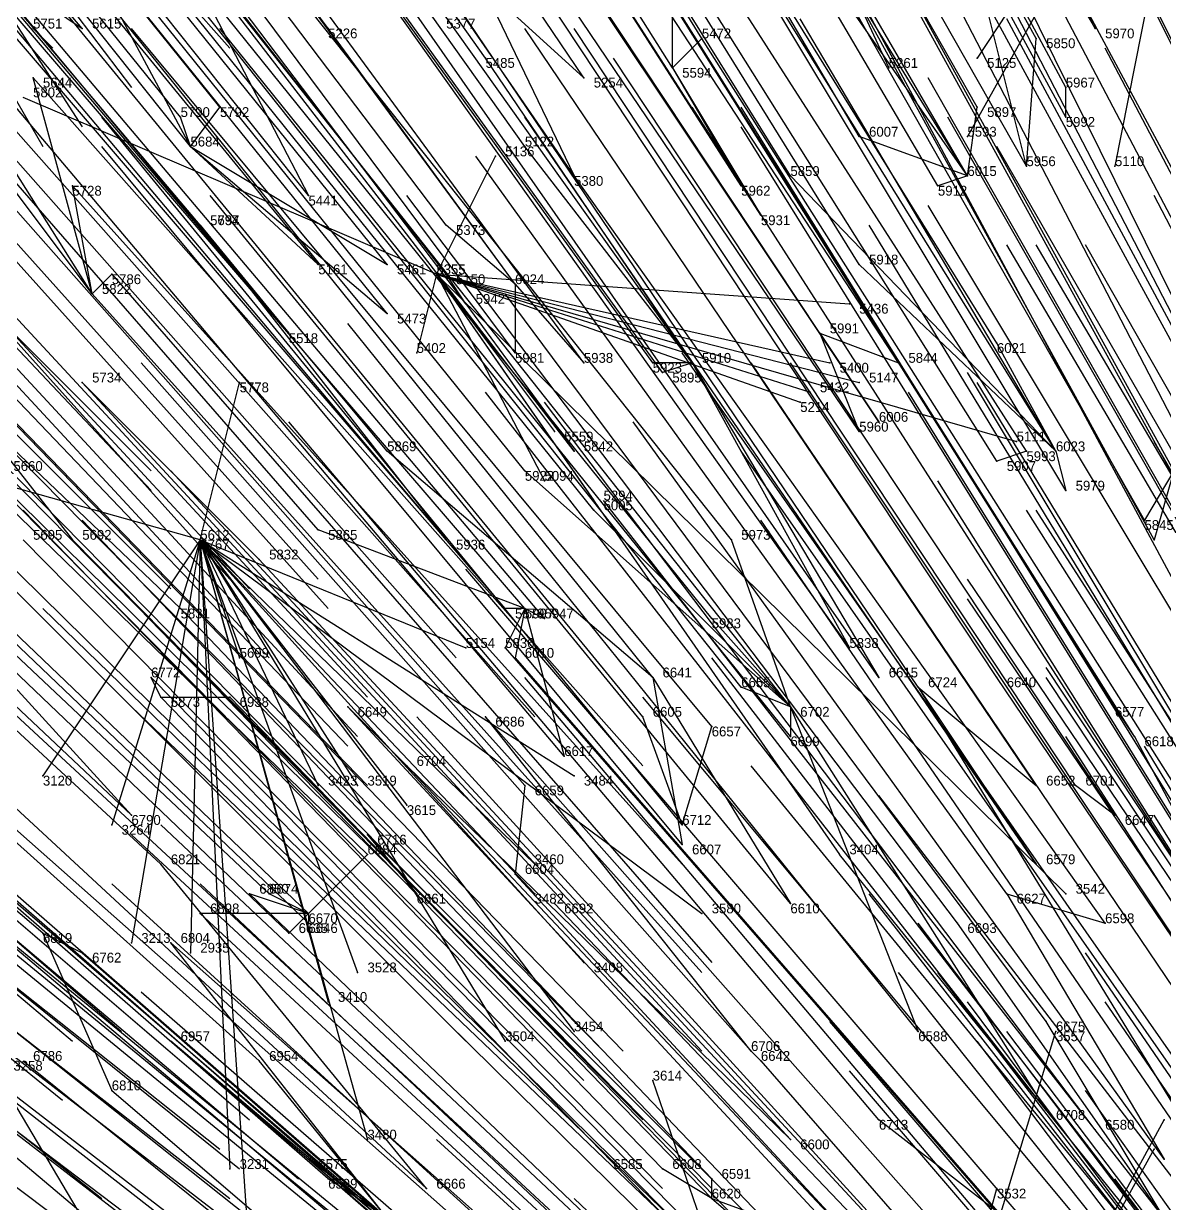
# Model space of a CAD drawing. Extents: x -0.5 to 0.59, y -0.5 to 0.59.
# Drawn here: x -0.271 to -0.155, y 0.2025 to 0.3225 of the extents above; entities that cross this region are included whole.
import ezdxf

# ---------------------------------------------------------------- set-up
doc = ezdxf.new("R2010")
doc.units = 0
for name, color, linetype in [('Facilities', 3, 'CONTINUOUS'), ('Facilities_lines', 3, 'CONTINUOUS'), ('Normals', 1, 'CONTINUOUS'), ('Source_points', 5, 'CONTINUOUS'), ('Text', 3, 'CONTINUOUS')]:
    doc.layers.add(name, color=color, linetype=linetype)

msp = doc.modelspace()

# ---------------------------------------------------------------- linework, layer by layer
at = {"layer": 'Facilities', "color": 3}
for p in [(-0.27, 0.322, -1.25), (-0.205, 0.318, -0.945), (-0.165, 0.313, -0.884), (-0.254, 0.31, -1.003), (-0.169, 0.308, -0.88), (-0.175, 0.307, -0.885), (-0.253, 0.302, -0.985), (-0.229, 0.297, -1.25), (-0.221, 0.296, -0.925), (-0.264, 0.295, -0.99), (-0.226, 0.294, -0.927), (-0.19, 0.291, -0.869), (-0.203, 0.288, -0.881), (-0.169, 0.279, -0.815), (-0.166, 0.279, -0.813), (-0.253, 0.27, -1.25), (-0.247, 0.268, -0.912), (-0.22, 0.263, -0.858), (-0.207, 0.256, -0.823), (-0.18, 0.255, -0.781), (-0.257, 0.254, -0.902), (-0.193, 0.253, -0.794), (-0.158, 0.25, -0.738), (-0.232, 0.247, -0.847), (-0.22, 0.245, -0.823), (-0.16, 0.242, -0.724), (-0.236, 0.24, -0.84), (-0.204, 0.241, -0.791), (-0.171, 0.234, -0.724), (-0.217, 0.233, -0.796), (-0.242, 0.232, -0.838), (-0.269, 0.23, -0.885), (-0.197, 0.218, -0.736), (-0.211, 0.207, -0.739), (-0.23, 0.204, -0.769), (-0.201, 0.203, -0.715)]:
    msp.add_point(p, dxfattribs=at)
at = {"layer": 'Facilities_lines', "color": 3}
for p, q in [((-0.239, 0.357, -1.074), (-0.215, 0.307, -0.938)), ((-0.201, 0.357, -1.25), (-0.183, 0.318, -1.25)), ((-0.151, 0.354, -1.25), (-0.175, 0.311, -1.25)), ((-0.151, 0.354, -1.25), (-0.174, 0.319, -1.25)), ((-0.151, 0.354, -1.25), (-0.16, 0.308, -1.25)), ((-0.175, 0.307, -0.885), (-0.207, 0.353, -1.024)), ((-0.302, 0.347, -1.152), (-0.265, 0.322, -1.042)), ((-0.172, 0.339, -0.95), (-0.162, 0.322, -0.9)), ((-0.254, 0.31, -1.003), (-0.269, 0.338, -1.079)), ((-0.175, 0.307, -0.885), (-0.194, 0.338, -0.975)), ((-0.256, 0.332, -1.047), (-0.242, 0.305, -0.974)), ((-0.264, 0.295, -0.99), (-0.288, 0.327, -1.091)), ((-0.225, 0.327, -0.993), (-0.214, 0.317, -0.956)), ((-0.205, 0.318, -0.945), (-0.205, 0.326, -0.963)), ((-0.169, 0.308, -0.88), (-0.173, 0.324, -0.919)), ((-0.166, 0.279, -0.813), (-0.192, 0.323, -0.939)), ((-0.264, 0.295, -0.99), (-0.281, 0.322, -1.068)), ((-0.221, 0.296, -0.925), (-0.24, 0.322, -1.004)), ((-0.205, 0.318, -0.945), (-0.202, 0.321, -0.949)), ((-0.169, 0.308, -0.88), (-0.168, 0.321, -0.905)), ((-0.203, 0.288, -0.881), (-0.224, 0.319, -0.974)), ((-0.205, 0.318, -0.945), (-0.196, 0.303, -0.902)), ((-0.205, 0.318, -0.945), (-0.198, 0.306, -0.91)), ((-0.264, 0.295, -0.99), (-0.27, 0.317, -1.041)), ((-0.165, 0.313, -0.884), (-0.165, 0.316, -0.892)), ((-0.229, 0.297, -1.25), (-0.271, 0.315, -1.25)), ((-0.254, 0.31, -1.003), (-0.251, 0.314, -1.005)), ((-0.175, 0.307, -0.885), (-0.174, 0.314, -0.897)), ((-0.254, 0.31, -1.003), (-0.255, 0.313, -1.01)), ((-0.175, 0.307, -0.885), (-0.186, 0.311, -0.907)), ((-0.254, 0.31, -1.003), (-0.241, 0.298, -0.958)), ((-0.254, 0.31, -1.003), (-0.234, 0.293, -0.937)), ((-0.254, 0.31, -1.003), (-0.234, 0.298, -0.946)), ((-0.203, 0.288, -0.881), (-0.22, 0.31, -0.952)), ((-0.229, 0.297, -1.25), (-0.223, 0.309, -1.25)), ((-0.264, 0.295, -0.99), (-0.266, 0.306, -1.014)), ((-0.166, 0.279, -0.813), (-0.193, 0.307, -0.908)), ((-0.175, 0.307, -0.885), (-0.178, 0.306, -0.885)), ((-0.253, 0.302, -0.985), (-0.244, 0.291, -0.95)), ((-0.253, 0.302, -0.985), (-0.253, 0.302, -0.985)), ((-0.253, 0.302, -0.985), (-0.228, 0.27, -0.882)), ((-0.221, 0.296, -0.925), (-0.228, 0.302, -0.945)), ((-0.166, 0.279, -0.813), (-0.186, 0.298, -0.879)), ((-0.264, 0.295, -0.99), (-0.262, 0.297, -0.991)), ((-0.229, 0.297, -1.25), (-0.231, 0.289, -1.25)), ((-0.229, 0.297, -1.25), (-0.188, 0.238, -1.25)), ((-0.229, 0.297, -1.25), (-0.165, 0.234, -1.25)), ((-0.229, 0.297, -1.25), (-0.218, 0.276, -1.25)), ((-0.229, 0.297, -1.25), (-0.17, 0.28, -1.25)), ((-0.229, 0.297, -1.25), (-0.186, 0.286, -1.25)), ((-0.229, 0.297, -1.25), (-0.192, 0.284, -1.25)), ((-0.229, 0.297, -1.25), (-0.213, 0.274, -1.25)), ((-0.229, 0.297, -1.25), (-0.189, 0.288, -1.25)), ((-0.229, 0.297, -1.25), (-0.191, 0.285, -1.25)), ((-0.229, 0.297, -1.25), (-0.187, 0.294, -1.25)), ((-0.229, 0.297, -1.25), (-0.217, 0.281, -1.25)), ((-0.226, 0.294, -0.927), (-0.228, 0.297, -0.935)), ((-0.221, 0.296, -0.925), (-0.214, 0.288, -0.898)), ((-0.221, 0.296, -0.925), (-0.221, 0.289, -0.91)), ((-0.226, 0.294, -0.927), (-0.215, 0.279, -0.881)), ((-0.19, 0.291, -0.869), (-0.182, 0.288, -0.853)), ((-0.19, 0.291, -0.869), (-0.186, 0.281, -0.843)), ((-0.19, 0.291, -0.869), (-0.184, 0.282, -0.843)), ((-0.166, 0.279, -0.813), (-0.172, 0.29, -0.842)), ((-0.203, 0.288, -0.881), (-0.207, 0.288, -0.887)), ((-0.203, 0.288, -0.881), (-0.206, 0.287, -0.882)), ((-0.203, 0.288, -0.881), (-0.187, 0.259, -0.8)), ((-0.203, 0.288, -0.881), (-0.184, 0.256, -0.788)), ((-0.247, 0.268, -0.912), (-0.265, 0.286, -0.975)), ((-0.253, 0.27, -1.25), (-0.249, 0.286, -1.25)), ((-0.277, 0.284, -0.992), (-0.266, 0.27, -0.947)), ((-0.277, 0.284, -0.992), (-0.255, 0.263, -0.916)), ((-0.207, 0.256, -0.823), (-0.234, 0.279, -0.912)), ((-0.169, 0.279, -0.815), (-0.172, 0.278, -0.816)), ((-0.166, 0.279, -0.813), (-0.165, 0.275, -0.802)), ((-0.253, 0.27, -1.25), (-0.278, 0.277, -1.25)), ((-0.193, 0.253, -0.794), (-0.22, 0.277, -0.884)), ((-0.154, 0.277, -0.793), (-0.157, 0.272, -0.784)), ((-0.154, 0.277, -0.793), (-0.156, 0.27, -0.78)), ((-0.193, 0.253, -0.794), (-0.213, 0.273, -0.866)), ((-0.253, 0.27, -1.25), (-0.269, 0.246, -1.25)), ((-0.253, 0.27, -1.25), (-0.262, 0.241, -1.25)), ((-0.253, 0.27, -1.25), (-0.26, 0.229, -1.25)), ((-0.253, 0.27, -1.25), (-0.254, 0.228, -1.25)), ((-0.253, 0.27, -1.25), (-0.215, 0.22, -1.25)), ((-0.253, 0.27, -1.25), (-0.222, 0.219, -1.25)), ((-0.253, 0.27, -1.25), (-0.241, 0.245, -1.25)), ((-0.253, 0.27, -1.25), (-0.214, 0.227, -1.25)), ((-0.253, 0.27, -1.25), (-0.202, 0.232, -1.25)), ((-0.253, 0.27, -1.25), (-0.219, 0.237, -1.25)), ((-0.253, 0.27, -1.25), (-0.219, 0.234, -1.25)), ((-0.253, 0.27, -1.25), (-0.215, 0.246, -1.25)), ((-0.253, 0.27, -1.25), (-0.237, 0.245, -1.25)), ((-0.253, 0.27, -1.25), (-0.232, 0.243, -1.25)), ((-0.253, 0.27, -1.25), (-0.226, 0.259, -1.25)), ((-0.253, 0.27, -1.25), (-0.253, 0.27, -1.25)), ((-0.253, 0.27, -1.25), (-0.249, 0.258, -1.25)), ((-0.253, 0.27, -1.25), (-0.248, 0.197, -1.25)), ((-0.253, 0.27, -1.25), (-0.25, 0.206, -1.25)), ((-0.253, 0.27, -1.25), (-0.24, 0.223, -1.25)), ((-0.253, 0.27, -1.25), (-0.236, 0.209, -1.25)), ((-0.253, 0.27, -1.25), (-0.237, 0.226, -1.25)), ((-0.22, 0.263, -0.858), (-0.241, 0.271, -0.906)), ((-0.193, 0.253, -0.794), (-0.199, 0.27, -0.838)), ((-0.281, 0.265, -0.966), (-0.26, 0.242, -0.887)), ((-0.22, 0.263, -0.858), (-0.222, 0.259, -0.853)), ((-0.22, 0.263, -0.858), (-0.222, 0.263, -0.86)), ((-0.22, 0.263, -0.858), (-0.221, 0.258, -0.849)), ((-0.22, 0.263, -0.858), (-0.218, 0.262, -0.853)), ((-0.22, 0.263, -0.858), (-0.216, 0.248, -0.824)), ((-0.193, 0.253, -0.794), (-0.201, 0.262, -0.825)), ((-0.3, 0.26, -1.25), (-0.265, 0.201, -1.25)), ((-0.257, 0.254, -0.902), (-0.258, 0.256, -0.909)), ((-0.207, 0.256, -0.823), (-0.193, 0.233, -0.756)), ((-0.207, 0.256, -0.823), (-0.204, 0.239, -0.784)), ((-0.141, 0.21, -0.634), (-0.172, 0.256, -0.77)), ((-0.193, 0.253, -0.794), (-0.198, 0.255, -0.808)), ((-0.18, 0.255, -0.781), (-0.168, 0.245, -0.743)), ((-0.18, 0.255, -0.781), (-0.168, 0.237, -0.726)), ((-0.18, 0.255, -0.781), (-0.144, 0.196, -0.608)), ((-0.257, 0.254, -0.902), (-0.25, 0.254, -0.89)), ((-0.232, 0.247, -0.847), (-0.238, 0.253, -0.868)), ((-0.197, 0.218, -0.736), (-0.224, 0.252, -0.842)), ((-0.204, 0.241, -0.791), (-0.208, 0.252, -0.817)), ((-0.193, 0.253, -0.794), (-0.18, 0.22, -0.711)), ((-0.193, 0.253, -0.794), (-0.193, 0.25, -0.79)), ((-0.193, 0.253, -0.794), (-0.167, 0.212, -0.674)), ((-0.158, 0.25, -0.738), (-0.16, 0.253, -0.748)), ((-0.204, 0.241, -0.791), (-0.201, 0.251, -0.804)), ((-0.158, 0.25, -0.738), (-0.149, 0.233, -0.692)), ((-0.232, 0.247, -0.847), (-0.193, 0.209, -0.711)), ((-0.22, 0.245, -0.823), (-0.221, 0.236, -0.808)), ((-0.16, 0.242, -0.724), (-0.164, 0.245, -0.737)), ((-0.236, 0.24, -0.84), (-0.231, 0.234, -0.821)), ((-0.242, 0.232, -0.838), (-0.236, 0.238, -0.839)), ((-0.23, 0.204, -0.769), (-0.257, 0.237, -0.873)), ((-0.306, 0.236, -0.965), (-0.262, 0.199, -0.822)), ((-0.242, 0.232, -0.838), (-0.248, 0.234, -0.852)), ((-0.242, 0.232, -0.838), (-0.246, 0.234, -0.85)), ((-0.171, 0.234, -0.724), (-0.161, 0.231, -0.705)), ((-0.171, 0.234, -0.724), (-0.155, 0.207, -0.646)), ((-0.242, 0.232, -0.838), (-0.253, 0.232, -0.858)), ((-0.242, 0.232, -0.838), (-0.244, 0.23, -0.839)), ((-0.242, 0.232, -0.838), (-0.242, 0.231, -0.837)), ((-0.155, 0.201, -0.634), (-0.176, 0.231, -0.725)), ((-0.269, 0.23, -0.885), (-0.265, 0.228, -0.873)), ((-0.269, 0.23, -0.885), (-0.262, 0.214, -0.847)), ((-0.234, 0.201, -0.772), (-0.256, 0.229, -0.858)), ((-0.155, 0.201, -0.634), (-0.167, 0.221, -0.691)), ((-0.186, 0.154, -1.25), (-0.166, 0.22, -1.25)), ((-0.211, 0.181, -0.694), (-0.256, 0.219, -0.843)), ((-0.197, 0.218, -0.736), (-0.196, 0.217, -0.732)), ((-0.234, 0.201, -0.772), (-0.247, 0.217, -0.822)), ((-0.186, 0.154, -1.25), (-0.207, 0.215, -1.25)), ((-0.186, 0.154, -1.25), (-0.155, 0.211, -1.25)), ((-0.166, 0.197, -0.643), (-0.184, 0.211, -0.7)), ((-0.155, 0.201, -0.634), (-0.162, 0.21, -0.663)), ((-0.186, 0.154, -1.25), (-0.156, 0.208, -1.25)), ((-0.234, 0.201, -0.772), (-0.242, 0.207, -0.796)), ((-0.211, 0.207, -0.739), (-0.202, 0.198, -0.708)), ((-0.201, 0.203, -0.715), (-0.206, 0.206, -0.729)), ((-0.234, 0.201, -0.772), (-0.24, 0.205, -0.79)), ((-0.201, 0.203, -0.715), (-0.201, 0.205, -0.718)), ((-0.186, 0.154, -1.25), (-0.172, 0.204, -1.25)), ((-0.201, 0.203, -0.715), (-0.19, 0.199, -0.688)), ((-0.201, 0.203, -0.715), (-0.188, 0.192, -0.672))]:
    msp.add_line(p, q, dxfattribs=at)
at = {"layer": 'Normals', "color": 1}
for p, q in [((-0.162, 0.322, -0.9), (-0.204, 0.404, -0.862)), ((-0.168, 0.321, -0.905), (-0.213, 0.402, -0.868)), ((-0.202, 0.321, -0.949), (-0.251, 0.4, -0.911)), ((-0.165, 0.316, -0.892), (-0.209, 0.398, -0.854)), ((-0.24, 0.322, -1.004), (-0.295, 0.397, -0.967)), ((-0.205, 0.318, -0.945), (-0.254, 0.396, -0.908)), ((-0.224, 0.319, -0.974), (-0.278, 0.395, -0.938)), ((-0.174, 0.314, -0.897), (-0.22, 0.395, -0.86)), ((-0.214, 0.317, -0.956), (-0.266, 0.394, -0.919)), ((-0.165, 0.313, -0.884), (-0.209, 0.394, -0.847)), ((-0.265, 0.322, -1.042), (-0.325, 0.393, -1.006)), ((-0.186, 0.311, -0.907), (-0.233, 0.391, -0.87)), ((-0.169, 0.308, -0.88), (-0.215, 0.389, -0.842)), ((-0.175, 0.307, -0.885), (-0.222, 0.388, -0.848)), ((-0.255, 0.313, -1.01), (-0.314, 0.386, -0.974)), ((-0.251, 0.314, -1.005), (-0.309, 0.386, -0.968)), ((-0.22, 0.31, -0.952), (-0.274, 0.386, -0.915)), ((-0.193, 0.307, -0.908), (-0.242, 0.386, -0.871)), ((-0.178, 0.306, -0.885), (-0.225, 0.386, -0.847)), ((-0.215, 0.307, -0.938), (-0.268, 0.384, -0.9)), ((-0.198, 0.306, -0.91), (-0.248, 0.384, -0.874)), ((-0.254, 0.31, -1.003), (-0.312, 0.383, -0.966)), ((-0.196, 0.303, -0.902), (-0.246, 0.381, -0.865)), ((-0.242, 0.305, -0.974), (-0.3, 0.378, -0.937)), ((-0.186, 0.298, -0.879), (-0.235, 0.377, -0.841)), ((-0.228, 0.302, -0.945), (-0.284, 0.376, -0.908)), ((-0.14, 0.292, -0.809), (-0.181, 0.375, -0.772)), ((-0.253, 0.302, -0.985), (-0.313, 0.373, -0.948)), ((-0.253, 0.302, -0.985), (-0.313, 0.373, -0.948)), ((-0.221, 0.296, -0.925), (-0.276, 0.371, -0.888)), ((-0.241, 0.298, -0.958), (-0.3, 0.37, -0.921)), ((-0.234, 0.298, -0.946), (-0.292, 0.37, -0.909)), ((-0.228, 0.297, -0.935), (-0.285, 0.37, -0.898)), ((-0.172, 0.29, -0.842), (-0.221, 0.369, -0.805)), ((-0.226, 0.294, -0.927), (-0.282, 0.368, -0.89)), ((-0.19, 0.291, -0.869), (-0.241, 0.368, -0.832)), ((-0.182, 0.288, -0.853), (-0.233, 0.366, -0.815)), ((-0.234, 0.293, -0.937), (-0.292, 0.365, -0.9)), ((-0.203, 0.288, -0.881), (-0.257, 0.364, -0.845)), ((-0.221, 0.289, -0.91), (-0.276, 0.363, -0.872)), ((-0.214, 0.288, -0.898), (-0.269, 0.363, -0.861)), ((-0.207, 0.288, -0.887), (-0.261, 0.363, -0.85)), ((-0.244, 0.291, -0.95), (-0.304, 0.362, -0.912)), ((-0.206, 0.287, -0.882), (-0.26, 0.362, -0.846)), ((-0.184, 0.282, -0.843), (-0.236, 0.36, -0.805)), ((-0.154, 0.277, -0.793), (-0.199, 0.359, -0.757)), ((-0.186, 0.281, -0.843), (-0.238, 0.358, -0.806)), ((-0.166, 0.279, -0.813), (-0.215, 0.358, -0.775)), ((-0.169, 0.279, -0.815), (-0.219, 0.357, -0.777)), ((-0.172, 0.278, -0.816), (-0.221, 0.356, -0.779)), ((-0.28, 0.354, -1.25), (-0.25, 0.32, -1.161)), ((-0.165, 0.275, -0.802), (-0.213, 0.355, -0.766)), ((-0.215, 0.279, -0.881), (-0.272, 0.353, -0.844)), ((-0.157, 0.272, -0.784), (-0.203, 0.353, -0.747)), ((-0.156, 0.27, -0.78), (-0.201, 0.352, -0.743)), ((-0.234, 0.279, -0.912), (-0.294, 0.351, -0.875)), ((-0.285, 0.349, -1.25), (-0.26, 0.316, -1.159)), ((-0.22, 0.277, -0.884), (-0.278, 0.349, -0.846)), ((-0.327, 0.346, -1.19), (-0.258, 0.277, -1.213)), ((-0.29, 0.346, -1.25), (-0.269, 0.31, -1.159)), ((-0.287, 0.346, -1.25), (-0.265, 0.312, -1.159)), ((-0.213, 0.273, -0.866), (-0.271, 0.345, -0.829)), ((-0.138, 0.262, -0.74), (-0.179, 0.345, -0.703)), ((-0.323, 0.344, -1.179), (-0.258, 0.275, -1.213)), ((-0.152, 0.262, -0.757), (-0.196, 0.344, -0.72)), ((-0.199, 0.27, -0.838), (-0.257, 0.343, -0.801)), ((-0.241, 0.271, -0.906), (-0.302, 0.341, -0.869)), ((-0.228, 0.27, -0.882), (-0.287, 0.34, -0.845)), ((-0.139, 0.253, -0.722), (-0.182, 0.336, -0.686)), ((-0.312, 0.335, -1.145), (-0.25, 0.266, -1.182)), ((-0.303, 0.335, -1.13), (-0.241, 0.266, -1.167)), ((-0.187, 0.259, -0.8), (-0.241, 0.335, -0.763)), ((-0.133, 0.252, -0.712), (-0.176, 0.335, -0.676)), ((-0.22, 0.263, -0.858), (-0.281, 0.334, -0.821)), ((-0.201, 0.262, -0.825), (-0.259, 0.334, -0.788)), ((-0.311, 0.333, -1.139), (-0.248, 0.265, -1.176)), ((-0.222, 0.263, -0.86), (-0.282, 0.333, -0.822)), ((-0.218, 0.262, -0.853), (-0.278, 0.333, -0.816)), ((-0.172, 0.256, -0.77), (-0.223, 0.333, -0.733)), ((-0.302, 0.332, -1.123), (-0.24, 0.263, -1.16)), ((-0.184, 0.256, -0.788), (-0.237, 0.332, -0.751)), ((-0.18, 0.255, -0.781), (-0.232, 0.332, -0.743)), ((-0.133, 0.251, -0.709), (-0.177, 0.332, -0.672)), ((-0.322, 0.331, -1.155), (-0.256, 0.265, -1.192)), ((-0.16, 0.253, -0.748), (-0.209, 0.331, -0.71)), ((-0.139, 0.249, -0.714), (-0.184, 0.331, -0.677)), ((-0.118, 0.247, -0.684), (-0.159, 0.33, -0.647)), ((-0.207, 0.256, -0.823), (-0.265, 0.328, -0.786)), ((-0.198, 0.255, -0.808), (-0.256, 0.328, -0.77)), ((-0.158, 0.25, -0.738), (-0.207, 0.328, -0.7)), ((-0.288, 0.327, -1.091), (-0.227, 0.258, -1.128)), ((-0.124, 0.245, -0.687), (-0.167, 0.327, -0.65)), ((-0.309, 0.326, -1.123), (-0.246, 0.258, -1.161)), ((-0.12, 0.244, -0.681), (-0.164, 0.326, -0.644)), ((-0.208, 0.252, -0.817), (-0.267, 0.324, -0.779)), ((-0.193, 0.253, -0.794), (-0.25, 0.325, -0.756)), ((-0.127, 0.241, -0.681), (-0.171, 0.323, -0.645)), ((-0.299, 0.322, -1.098), (-0.236, 0.254, -1.135)), ((-0.281, 0.322, -1.068), (-0.219, 0.252, -1.105)), ((-0.27, 0.322, -1.25), (-0.268, 0.32, -1.15)), ((-0.201, 0.251, -0.804), (-0.26, 0.322, -0.765)), ((-0.193, 0.25, -0.79), (-0.251, 0.322, -0.752)), ((-0.168, 0.245, -0.743), (-0.22, 0.322, -0.705)), ((-0.164, 0.245, -0.737), (-0.215, 0.322, -0.7)), ((-0.152, 0.242, -0.716), (-0.202, 0.321, -0.678)), ((-0.118, 0.238, -0.663), (-0.161, 0.32, -0.626)), ((-0.3, 0.318, -1.093), (-0.237, 0.25, -1.131)), ((-0.216, 0.248, -0.824), (-0.276, 0.319, -0.786)), ((-0.16, 0.242, -0.724), (-0.211, 0.319, -0.686)), ((-0.183, 0.318, -1.25), (-0.183, 0.318, -1.15)), ((-0.174, 0.319, -1.25), (-0.174, 0.319, -1.15)), ((-0.27, 0.317, -1.041), (-0.208, 0.247, -1.077)), ((-0.133, 0.236, -0.677), (-0.179, 0.317, -0.64)), ((-0.302, 0.316, -1.094), (-0.238, 0.249, -1.131)), ((-0.22, 0.245, -0.823), (-0.281, 0.314, -0.785)), ((-0.153, 0.236, -0.703), (-0.203, 0.314, -0.666)), ((-0.149, 0.235, -0.697), (-0.198, 0.314, -0.659)), ((-0.204, 0.241, -0.791), (-0.263, 0.313, -0.753)), ((-0.168, 0.237, -0.726), (-0.22, 0.313, -0.688)), ((-0.149, 0.233, -0.692), (-0.198, 0.312, -0.655)), ((-0.131, 0.232, -0.666), (-0.177, 0.313, -0.629)), ((-0.3, 0.311, -1.082), (-0.236, 0.245, -1.12)), ((-0.175, 0.311, -1.25), (-0.175, 0.311, -1.15)), ((-0.204, 0.239, -0.784), (-0.263, 0.31, -0.747)), ((-0.126, 0.23, -0.655), (-0.172, 0.31, -0.618)), ((-0.171, 0.234, -0.724), (-0.225, 0.309, -0.686)), ((-0.223, 0.309, -1.25), (-0.223, 0.309, -1.15)), ((-0.16, 0.308, -1.25), (-0.16, 0.308, -1.15)), ((-0.26, 0.242, -0.887), (-0.328, 0.306, -0.851)), ((-0.266, 0.306, -1.014), (-0.204, 0.237, -1.051)), ((-0.161, 0.231, -0.705), (-0.215, 0.307, -0.666)), ((-0.193, 0.233, -0.756), (-0.252, 0.305, -0.719)), ((-0.176, 0.231, -0.725), (-0.232, 0.305, -0.688)), ((-0.113, 0.222, -0.623), (-0.156, 0.305, -0.586)), ((-0.131, 0.224, -0.649), (-0.179, 0.304, -0.611)), ((-0.236, 0.238, -0.839), (-0.303, 0.303, -0.801)), ((-0.137, 0.223, -0.654), (-0.185, 0.302, -0.617)), ((-0.257, 0.237, -0.873), (-0.325, 0.3, -0.837)), ((-0.124, 0.22, -0.631), (-0.171, 0.3, -0.593)), ((-0.121, 0.22, -0.628), (-0.168, 0.3, -0.59)), ((-0.117, 0.219, -0.62), (-0.163, 0.3, -0.583)), ((-0.231, 0.234, -0.821), (-0.297, 0.299, -0.783)), ((-0.246, 0.234, -0.85), (-0.314, 0.298, -0.813)), ((-0.293, 0.298, -1.046), (-0.228, 0.232, -1.084)), ((-0.262, 0.297, -0.991), (-0.201, 0.227, -1.028)), ((-0.229, 0.297, -1.25), (-0.229, 0.297, -1.15)), ((-0.242, 0.232, -0.838), (-0.309, 0.296, -0.8)), ((-0.244, 0.23, -0.839), (-0.311, 0.294, -0.801)), ((-0.242, 0.231, -0.837), (-0.309, 0.295, -0.799)), ((-0.264, 0.295, -0.99), (-0.202, 0.226, -1.027)), ((-0.167, 0.221, -0.691), (-0.222, 0.295, -0.653)), ((-0.187, 0.294, -1.25), (-0.187, 0.294, -1.15)), ((-0.18, 0.22, -0.711), (-0.238, 0.292, -0.673)), ((-0.269, 0.23, -0.885), (-0.34, 0.29, -0.848)), ((-0.197, 0.218, -0.736), (-0.259, 0.288, -0.699)), ((-0.231, 0.289, -1.25), (-0.231, 0.289, -1.15)), ((-0.151, 0.213, -0.652), (-0.204, 0.289, -0.615)), ((-0.145, 0.211, -0.64), (-0.197, 0.288, -0.603)), ((-0.141, 0.21, -0.634), (-0.193, 0.288, -0.597)), ((-0.189, 0.288, -1.25), (-0.189, 0.288, -1.15)), ((-0.127, 0.207, -0.608), (-0.175, 0.287, -0.57)), ((-0.265, 0.286, -0.975), (-0.202, 0.218, -1.012)), ((-0.249, 0.286, -1.25), (-0.249, 0.286, -1.15)), ((-0.186, 0.286, -1.25), (-0.186, 0.286, -1.15)), ((-0.126, 0.207, -0.606), (-0.174, 0.286, -0.569)), ((-0.292, 0.285, -1.019), (-0.226, 0.219, -1.056)), ((-0.167, 0.212, -0.674), (-0.224, 0.285, -0.637)), ((-0.191, 0.285, -1.25), (-0.191, 0.285, -1.15)), ((-0.132, 0.206, -0.612), (-0.181, 0.285, -0.575)), ((-0.277, 0.284, -0.992), (-0.212, 0.218, -1.029)), ((-0.274, 0.284, -0.987), (-0.21, 0.218, -1.025)), ((-0.162, 0.21, -0.663), (-0.218, 0.284, -0.627)), ((-0.192, 0.284, -1.25), (-0.192, 0.284, -1.15)), ((-0.184, 0.211, -0.7), (-0.244, 0.282, -0.663)), ((-0.155, 0.207, -0.646), (-0.209, 0.282, -0.609)), ((-0.332, 0.281, -1.087), (-0.261, 0.22, -1.123)), ((-0.279, 0.281, -0.991), (-0.214, 0.215, -1.028)), ((-0.217, 0.281, -1.25), (-0.217, 0.281, -1.15)), ((-0.17, 0.28, -1.25), (-0.17, 0.28, -1.15)), ((-0.11, 0.2, -0.569), (-0.156, 0.28, -0.532)), ((-0.337, 0.279, -1.093), (-0.266, 0.219, -1.13)), ((-0.247, 0.217, -0.822), (-0.316, 0.279, -0.785)), ((-0.145, 0.203, -0.624), (-0.198, 0.279, -0.586)), ((-0.273, 0.277, -0.972), (-0.208, 0.211, -1.01)), ((-0.193, 0.209, -0.711), (-0.256, 0.277, -0.674)), ((-0.218, 0.276, -1.25), (-0.218, 0.276, -1.15)), ((-0.129, 0.198, -0.59), (-0.178, 0.276, -0.552)), ((-0.213, 0.274, -1.25), (-0.213, 0.274, -1.15)), ((-0.155, 0.201, -0.634), (-0.212, 0.274, -0.597)), ((-0.206, 0.206, -0.729), (-0.271, 0.273, -0.693)), ((-0.119, 0.194, -0.57), (-0.169, 0.273, -0.533)), ((-0.118, 0.195, -0.569), (-0.168, 0.273, -0.532)), ((-0.211, 0.207, -0.739), (-0.277, 0.272, -0.702)), ((-0.201, 0.205, -0.718), (-0.265, 0.272, -0.681)), ((-0.144, 0.196, -0.608), (-0.196, 0.272, -0.57)), ((-0.339, 0.271, -1.086), (-0.267, 0.213, -1.123)), ((-0.318, 0.271, -1.045), (-0.248, 0.211, -1.083)), ((-0.271, 0.27, -0.956), (-0.206, 0.204, -0.994)), ((-0.266, 0.27, -0.947), (-0.201, 0.204, -0.985)), ((-0.201, 0.203, -0.715), (-0.266, 0.27, -0.678)), ((-0.253, 0.27, -1.25), (-0.253, 0.27, -1.15)), ((-0.253, 0.27, -1.25), (-0.253, 0.27, -1.15)), ((-0.247, 0.268, -0.912), (-0.184, 0.2, -0.949)), ((-0.23, 0.204, -0.769), (-0.298, 0.267, -0.732)), ((-0.166, 0.197, -0.643), (-0.226, 0.267, -0.606)), ((-0.324, 0.266, -1.047), (-0.251, 0.208, -1.084)), ((-0.24, 0.205, -0.79), (-0.31, 0.266, -0.752)), ((-0.123, 0.189, -0.564), (-0.175, 0.266, -0.527)), ((-0.321, 0.264, -1.039), (-0.249, 0.206, -1.076)), ((-0.314, 0.265, -1.026), (-0.243, 0.205, -1.064)), ((-0.123, 0.187, -0.56), (-0.175, 0.264, -0.523)), ((-0.202, 0.198, -0.708), (-0.269, 0.263, -0.671)), ((-0.255, 0.263, -0.916), (-0.191, 0.196, -0.953)), ((-0.234, 0.201, -0.772), (-0.304, 0.262, -0.735)), ((-0.226, 0.2, -0.754), (-0.296, 0.262, -0.718)), ((-0.335, 0.26, -1.061), (-0.263, 0.203, -1.099)), ((-0.323, 0.26, -1.037), (-0.25, 0.203, -1.074)), ((-0.311, 0.26, -1.014), (-0.239, 0.201, -1.051)), ((-0.249, 0.258, -1.25), (-0.249, 0.258, -1.15)), ((-0.226, 0.259, -1.25), (-0.226, 0.259, -1.15)), ((-0.222, 0.259, -0.853), (-0.161, 0.189, -0.89)), ((-0.221, 0.258, -0.849), (-0.16, 0.188, -0.886)), ((-0.144, 0.184, -0.584), (-0.201, 0.258, -0.548)), ((-0.209, 0.194, -0.712), (-0.277, 0.257, -0.675)), ((-0.116, 0.18, -0.535), (-0.167, 0.257, -0.497)), ((-0.258, 0.256, -0.909), (-0.193, 0.19, -0.946)), ((-0.16, 0.185, -0.611), (-0.22, 0.256, -0.574)), ((-0.116, 0.179, -0.533), (-0.167, 0.256, -0.495)), ((-0.302, 0.254, -0.986), (-0.231, 0.194, -1.024)), ((-0.257, 0.254, -0.902), (-0.192, 0.187, -0.939)), ((-0.25, 0.254, -0.89), (-0.185, 0.187, -0.926)), ((-0.148, 0.182, -0.588), (-0.208, 0.254, -0.551)), ((-0.322, 0.252, -1.022), (-0.249, 0.195, -1.06)), ((-0.193, 0.189, -0.675), (-0.26, 0.253, -0.637)), ((-0.238, 0.253, -0.868), (-0.175, 0.185, -0.905)), ((-0.169, 0.184, -0.624), (-0.231, 0.252, -0.586)), ((-0.224, 0.252, -0.842), (-0.162, 0.182, -0.878)), ((-0.3, 0.25, -0.976), (-0.228, 0.191, -1.013)), ((-0.115, 0.172, -0.518), (-0.165, 0.25, -0.48)), ((-0.109, 0.17, -0.505), (-0.157, 0.249, -0.467)), ((-0.269, 0.246, -1.25), (-0.269, 0.246, -1.15)), ((-0.232, 0.247, -0.847), (-0.168, 0.179, -0.884)), ((-0.215, 0.246, -1.25), (-0.215, 0.246, -1.15)), ((-0.138, 0.175, -0.557), (-0.197, 0.247, -0.521)), ((-0.241, 0.245, -1.25), (-0.241, 0.245, -1.15)), ((-0.237, 0.245, -1.25), (-0.237, 0.245, -1.15)), ((-0.214, 0.183, -0.704), (-0.284, 0.244, -0.667)), ((-0.128, 0.171, -0.533), (-0.184, 0.244, -0.496)), ((-0.232, 0.243, -1.25), (-0.232, 0.243, -1.15)), ((-0.288, 0.242, -0.941), (-0.216, 0.183, -0.978)), ((-0.108, 0.164, -0.49), (-0.156, 0.242, -0.452)), ((-0.297, 0.24, -0.954), (-0.224, 0.182, -0.991)), ((-0.211, 0.181, -0.694), (-0.281, 0.241, -0.656)), ((-0.262, 0.241, -1.25), (-0.262, 0.241, -1.15)), ((-0.193, 0.178, -0.655), (-0.26, 0.24, -0.616)), ((-0.19, 0.178, -0.65), (-0.257, 0.241, -0.612)), ((-0.236, 0.24, -0.84), (-0.17, 0.174, -0.878)), ((-0.188, 0.238, -1.25), (-0.188, 0.238, -1.15)), ((-0.129, 0.165, -0.524), (-0.188, 0.238, -0.488)), ((-0.219, 0.237, -1.25), (-0.219, 0.237, -1.15)), ((-0.306, 0.236, -0.965), (-0.232, 0.179, -1.003)), ((-0.296, 0.236, -0.947), (-0.222, 0.179, -0.983)), ((-0.221, 0.236, -0.808), (-0.158, 0.168, -0.846)), ((-0.194, 0.173, -0.649), (-0.262, 0.235, -0.611)), ((-0.185, 0.171, -0.631), (-0.253, 0.235, -0.593)), ((-0.248, 0.234, -0.852), (-0.181, 0.17, -0.89)), ((-0.219, 0.234, -1.25), (-0.219, 0.234, -1.15)), ((-0.128, 0.161, -0.514), (-0.185, 0.234, -0.478)), ((-0.165, 0.234, -1.25), (-0.165, 0.234, -1.15)), ((-0.217, 0.233, -0.796), (-0.153, 0.166, -0.834)), ((-0.309, 0.232, -0.965), (-0.234, 0.176, -1.002)), ((-0.253, 0.232, -0.858), (-0.185, 0.169, -0.895)), ((-0.202, 0.232, -1.25), (-0.202, 0.232, -1.15)), ((-0.124, 0.157, -0.5), (-0.18, 0.231, -0.463)), ((-0.265, 0.228, -0.873), (-0.194, 0.166, -0.909)), ((-0.26, 0.229, -1.25), (-0.26, 0.229, -1.15)), ((-0.256, 0.229, -0.858), (-0.186, 0.167, -0.895)), ((-0.254, 0.228, -1.25), (-0.254, 0.228, -1.15)), ((-0.111, 0.152, -0.471), (-0.163, 0.228, -0.433)), ((-0.214, 0.227, -1.25), (-0.214, 0.227, -1.15)), ((-0.293, 0.226, -0.926), (-0.219, 0.17, -0.963)), ((-0.237, 0.226, -1.25), (-0.237, 0.226, -1.15)), ((-0.124, 0.153, -0.493), (-0.182, 0.226, -0.456)), ((-0.122, 0.153, -0.489), (-0.178, 0.226, -0.451)), ((-0.189, 0.163, -0.624), (-0.259, 0.224, -0.586)), ((-0.24, 0.223, -1.25), (-0.24, 0.223, -1.15)), ((-0.119, 0.148, -0.476), (-0.175, 0.223, -0.439)), ((-0.109, 0.147, -0.457), (-0.161, 0.223, -0.418)), ((-0.162, 0.156, -0.562), (-0.228, 0.221, -0.525)), ((-0.128, 0.15, -0.493), (-0.189, 0.221, -0.457)), ((-0.215, 0.22, -1.25), (-0.215, 0.22, -1.15)), ((-0.115, 0.146, -0.465), (-0.171, 0.22, -0.427)), ((-0.166, 0.22, -1.25), (-0.166, 0.22, -1.15)), ((-0.279, 0.219, -0.887), (-0.205, 0.162, -0.924)), ((-0.256, 0.219, -0.843), (-0.186, 0.159, -0.88)), ((-0.222, 0.219, -1.25), (-0.222, 0.219, -1.15)), ((-0.118, 0.145, -0.468), (-0.174, 0.219, -0.43)), ((-0.271, 0.217, -0.868), (-0.199, 0.159, -0.905)), ((-0.196, 0.217, -0.732), (-0.135, 0.147, -0.769)), ((-0.127, 0.146, -0.483), (-0.187, 0.216, -0.446)), ((-0.207, 0.215, -1.25), (-0.207, 0.215, -1.15)), ((-0.262, 0.214, -0.847), (-0.192, 0.154, -0.884)), ((-0.109, 0.138, -0.441), (-0.163, 0.214, -0.402)), ((-0.155, 0.211, -1.25), (-0.155, 0.211, -1.15)), ((-0.236, 0.209, -1.25), (-0.236, 0.209, -1.15)), ((-0.16, 0.146, -0.542), (-0.229, 0.209, -0.505)), ((-0.156, 0.208, -1.25), (-0.156, 0.208, -1.15)), ((-0.242, 0.207, -0.796), (-0.172, 0.146, -0.833)), ((-0.25, 0.206, -1.25), (-0.25, 0.206, -1.15)), ((-0.172, 0.204, -1.25), (-0.172, 0.204, -1.15)), ((-0.104, 0.131, -0.419), (-0.16, 0.205, -0.38)), ((-0.147, 0.139, -0.506), (-0.215, 0.203, -0.469))]:
    msp.add_line(p, q, dxfattribs=at)
at = {"layer": 'Source_points', "color": 5}
for p in [(-0.265, 0.322, -1.042), (-0.24, 0.322, -1.004), (-0.162, 0.322, -0.9), (-0.202, 0.321, -0.949), (-0.168, 0.321, -0.905), (-0.224, 0.319, -0.974), (-0.183, 0.318, -1.25), (-0.174, 0.319, -1.25), (-0.27, 0.317, -1.041), (-0.214, 0.317, -0.956), (-0.165, 0.316, -0.892), (-0.251, 0.314, -1.005), (-0.174, 0.314, -0.897), (-0.255, 0.313, -1.01), (-0.186, 0.311, -0.907), (-0.175, 0.311, -1.25), (-0.22, 0.31, -0.952), (-0.223, 0.309, -1.25), (-0.16, 0.308, -1.25), (-0.266, 0.306, -1.014), (-0.215, 0.307, -0.938), (-0.198, 0.306, -0.91), (-0.193, 0.307, -0.908), (-0.178, 0.306, -0.885), (-0.242, 0.305, -0.974), (-0.196, 0.303, -0.902), (-0.253, 0.302, -0.985), (-0.228, 0.302, -0.945), (-0.241, 0.298, -0.958), (-0.234, 0.298, -0.946), (-0.186, 0.298, -0.879), (-0.262, 0.297, -0.991), (-0.228, 0.297, -0.935), (-0.187, 0.294, -1.25), (-0.234, 0.293, -0.937), (-0.244, 0.291, -0.95), (-0.172, 0.29, -0.842), (-0.231, 0.289, -1.25), (-0.221, 0.289, -0.91), (-0.214, 0.288, -0.898), (-0.207, 0.288, -0.887), (-0.189, 0.288, -1.25), (-0.182, 0.288, -0.853), (-0.206, 0.287, -0.882), (-0.265, 0.286, -0.975), (-0.249, 0.286, -1.25), (-0.186, 0.286, -1.25), (-0.191, 0.285, -1.25), (-0.192, 0.284, -1.25), (-0.184, 0.282, -0.843), (-0.217, 0.281, -1.25), (-0.186, 0.281, -0.843), (-0.17, 0.28, -1.25), (-0.234, 0.279, -0.912), (-0.215, 0.279, -0.881), (-0.172, 0.278, -0.816), (-0.22, 0.277, -0.884), (-0.218, 0.276, -1.25), (-0.165, 0.275, -0.802), (-0.213, 0.274, -1.25), (-0.213, 0.273, -0.866), (-0.157, 0.272, -0.784), (-0.266, 0.27, -0.947), (-0.253, 0.27, -1.25), (-0.241, 0.271, -0.906), (-0.228, 0.27, -0.882), (-0.199, 0.27, -0.838), (-0.156, 0.27, -0.78), (-0.255, 0.263, -0.916), (-0.222, 0.263, -0.86), (-0.218, 0.262, -0.853), (-0.201, 0.262, -0.825), (-0.249, 0.258, -1.25), (-0.226, 0.259, -1.25), (-0.222, 0.259, -0.853), (-0.221, 0.258, -0.849), (-0.187, 0.259, -0.8), (-0.258, 0.256, -0.909), (-0.184, 0.256, -0.788), (-0.172, 0.256, -0.77), (-0.198, 0.255, -0.808), (-0.25, 0.254, -0.89), (-0.238, 0.253, -0.868), (-0.224, 0.252, -0.842), (-0.208, 0.252, -0.817), (-0.16, 0.253, -0.748), (-0.201, 0.251, -0.804), (-0.193, 0.25, -0.79), (-0.216, 0.248, -0.824), (-0.269, 0.246, -1.25), (-0.215, 0.246, -1.25), (-0.241, 0.245, -1.25), (-0.237, 0.245, -1.25), (-0.168, 0.245, -0.743), (-0.164, 0.245, -0.737), (-0.232, 0.243, -1.25), (-0.26, 0.242, -0.887), (-0.262, 0.241, -1.25), (-0.204, 0.239, -0.784), (-0.236, 0.238, -0.839), (-0.188, 0.238, -1.25), (-0.257, 0.237, -0.873), (-0.219, 0.237, -1.25), (-0.168, 0.237, -0.726), (-0.221, 0.236, -0.808), (-0.248, 0.234, -0.852), (-0.246, 0.234, -0.85), (-0.231, 0.234, -0.821), (-0.219, 0.234, -1.25), (-0.165, 0.234, -1.25), (-0.193, 0.233, -0.756), (-0.253, 0.232, -0.858), (-0.202, 0.232, -1.25), (-0.242, 0.231, -0.837), (-0.176, 0.231, -0.725), (-0.161, 0.231, -0.705), (-0.244, 0.23, -0.839), (-0.265, 0.228, -0.873), (-0.26, 0.229, -1.25), (-0.256, 0.229, -0.858), (-0.254, 0.228, -1.25), (-0.214, 0.227, -1.25), (-0.237, 0.226, -1.25), (-0.24, 0.223, -1.25), (-0.167, 0.221, -0.691), (-0.215, 0.22, -1.25), (-0.18, 0.22, -0.711), (-0.166, 0.22, -1.25), (-0.256, 0.219, -0.843), (-0.222, 0.219, -1.25), (-0.247, 0.217, -0.822), (-0.196, 0.217, -0.732), (-0.207, 0.215, -1.25), (-0.262, 0.214, -0.847), (-0.167, 0.212, -0.674), (-0.184, 0.211, -0.7), (-0.162, 0.21, -0.663), (-0.155, 0.211, -1.25), (-0.236, 0.209, -1.25), (-0.193, 0.209, -0.711), (-0.156, 0.208, -1.25), (-0.242, 0.207, -0.796), (-0.155, 0.207, -0.646), (-0.25, 0.206, -1.25), (-0.206, 0.206, -0.729), (-0.24, 0.205, -0.79), (-0.201, 0.205, -0.718), (-0.172, 0.204, -1.25)]:
    msp.add_point(p, dxfattribs=at)

# ---------------------------------------------------------------- texts
at = {"layer": 'Text', "color": 3}
for s, p in [('5751', (-0.27, 0.322, -1.25)), ('5615', (-0.264, 0.322, -1.042)), ('5377', (-0.228, 0.322, -0.989)), ('5226', (-0.24, 0.321, -1.004)), ('5472', (-0.202, 0.321, -0.949)), ('5970', (-0.161, 0.321, -0.9)), ('5850', (-0.167, 0.32, -0.905)), ('5485', (-0.224, 0.318, -0.974)), ('5594', (-0.204, 0.317, -0.945)), ('5261', (-0.183, 0.318, -1.25)), ('5125', (-0.173, 0.318, -1.25)), ('5644', (-0.269, 0.316, -1.041)), ('5254', (-0.213, 0.316, -0.956)), ('5967', (-0.165, 0.316, -0.892)), ('5802', (-0.27, 0.315, -1.25)), ('5790', (-0.255, 0.313, -1.01)), ('5792', (-0.251, 0.313, -1.005)), ('5897', (-0.173, 0.313, -0.897)), ('6007', (-0.185, 0.311, -0.907)), ('5593', (-0.175, 0.311, -1.25)), ('5992', (-0.165, 0.312, -0.884)), ('5684', (-0.254, 0.31, -1.003)), ('5122', (-0.22, 0.31, -0.952)), ('5136', (-0.222, 0.309, -1.25)), ('5956', (-0.169, 0.308, -0.88)), ('5110', (-0.16, 0.308, -1.25)), ('5859', (-0.193, 0.307, -0.908)), ('6015', (-0.175, 0.307, -0.885)), ('5728', (-0.266, 0.305, -1.014)), ('5380', (-0.215, 0.306, -0.938)), ('5962', (-0.198, 0.305, -0.91)), ('5912', (-0.178, 0.305, -0.885)), ('5441', (-0.242, 0.304, -0.974)), ('5794', (-0.252, 0.302, -0.985)), ('5637', (-0.252, 0.302, -0.985)), ('5931', (-0.196, 0.302, -0.902)), ('5373', (-0.227, 0.301, -0.945)), ('5918', (-0.185, 0.298, -0.879)), ('5161', (-0.241, 0.297, -0.958)), ('5461', (-0.233, 0.297, -0.946)), ('5355', (-0.229, 0.297, -1.25)), ('5786', (-0.262, 0.296, -0.991)), ('5150', (-0.227, 0.296, -0.935)), ('6024', (-0.221, 0.296, -0.925)), ('5822', (-0.263, 0.295, -0.99)), ('5942', (-0.225, 0.294, -0.927)), ('5436', (-0.186, 0.293, -1.25)), ('5473', (-0.233, 0.292, -0.937)), ('5991', (-0.189, 0.291, -0.869)), ('5518', (-0.244, 0.29, -0.95)), ('5402', (-0.231, 0.289, -1.25)), ('6021', (-0.172, 0.289, -0.842)), ('5981', (-0.221, 0.288, -0.91)), ('5938', (-0.214, 0.288, -0.898)), ('5923', (-0.207, 0.287, -0.887)), ('5910', (-0.202, 0.288, -0.881)), ('5400', (-0.188, 0.287, -1.25)), ('5844', (-0.181, 0.288, -0.853)), ('5734', (-0.264, 0.286, -0.975)), ('5895', (-0.205, 0.286, -0.882)), ('5147', (-0.185, 0.286, -1.25)), ('5778', (-0.249, 0.285, -1.25)), ('5432', (-0.19, 0.285, -1.25)), ('5214', (-0.192, 0.283, -1.25)), ('5960', (-0.186, 0.281, -0.843)), ('6006', (-0.184, 0.282, -0.843)), ('5559', (-0.216, 0.28, -1.25)), ('5111', (-0.17, 0.28, -1.25)), ('5869', (-0.234, 0.279, -0.912)), ('5842', (-0.214, 0.279, -0.881)), ('6023', (-0.166, 0.279, -0.813)), ('5993', (-0.169, 0.278, -0.815)), ('5660', (-0.272, 0.277, -0.972)), ('5907', (-0.171, 0.277, -0.816)), ('5922', (-0.22, 0.276, -0.884)), ('5094', (-0.218, 0.276, -1.25)), ('5979', (-0.164, 0.275, -0.802)), ('5294', (-0.212, 0.274, -1.25)), ('6005', (-0.212, 0.273, -0.866)), ('5845', (-0.157, 0.271, -0.784)), ('5695', (-0.27, 0.27, -0.956)), ('5692', (-0.265, 0.27, -0.947)), ('5612', (-0.253, 0.27, -1.25)), ('5767', (-0.253, 0.269, -1.25)), ('5865', (-0.24, 0.27, -0.906)), ('5936', (-0.227, 0.269, -0.882)), ('5973', (-0.198, 0.27, -0.838)), ('5832', (-0.246, 0.268, -0.912)), ('5831', (-0.255, 0.262, -0.916)), ('5879', (-0.221, 0.262, -0.86)), ('5997', (-0.22, 0.262, -0.858)), ('5947', (-0.218, 0.262, -0.853)), ('5983', (-0.201, 0.261, -0.825)), ('5154', (-0.226, 0.259, -1.25)), ('5836', (-0.222, 0.259, -0.853)), ('5838', (-0.187, 0.259, -0.8)), ('5699', (-0.249, 0.258, -1.25)), ('6010', (-0.22, 0.258, -0.849)), ('6772', (-0.258, 0.256, -0.909)), ('6641', (-0.206, 0.256, -0.823)), ('6615', (-0.183, 0.256, -0.788)), ('6655', (-0.198, 0.255, -0.808)), ('6724', (-0.179, 0.255, -0.781)), ('6640', (-0.171, 0.255, -0.77)), ('6873', (-0.256, 0.253, -0.902)), ('6938', (-0.249, 0.253, -0.89)), ('6649', (-0.237, 0.252, -0.868)), ('6686', (-0.223, 0.251, -0.842)), ('6605', (-0.207, 0.252, -0.817)), ('6702', (-0.192, 0.252, -0.794)), ('6577', (-0.16, 0.252, -0.748)), ('6657', (-0.201, 0.25, -0.804)), ('6699', (-0.193, 0.249, -0.79)), ('6618', (-0.157, 0.249, -0.738)), ('6617', (-0.216, 0.248, -0.824)), ('6704', (-0.231, 0.247, -0.847)), ('3120', (-0.269, 0.245, -1.25)), ('3423', (-0.24, 0.245, -1.25)), ('3519', (-0.236, 0.245, -1.25)), ('3484', (-0.214, 0.245, -1.25)), ('6652', (-0.167, 0.245, -0.743)), ('6701', (-0.163, 0.245, -0.737)), ('6659', (-0.219, 0.244, -0.823)), ('3615', (-0.232, 0.242, -1.25)), ('6790', (-0.26, 0.241, -0.887)), ('6712', (-0.204, 0.241, -0.791)), ('6647', (-0.159, 0.241, -0.724)), ('3264', (-0.261, 0.24, -1.25)), ('6716', (-0.235, 0.239, -0.84)), ('6684', (-0.236, 0.238, -0.839)), ('6607', (-0.203, 0.238, -0.784)), ('3404', (-0.187, 0.238, -1.25)), ('6821', (-0.256, 0.237, -0.873)), ('3460', (-0.219, 0.237, -1.25)), ('6579', (-0.167, 0.237, -0.726)), ('6604', (-0.22, 0.236, -0.808)), ('6850', (-0.247, 0.234, -0.852)), ('6674', (-0.246, 0.234, -0.85)), ('6661', (-0.231, 0.233, -0.821)), ('3482', (-0.219, 0.233, -1.25)), ('6627', (-0.17, 0.233, -0.724)), ('3542', (-0.164, 0.234, -1.25)), ('6898', (-0.252, 0.232, -0.858)), ('6692', (-0.216, 0.232, -0.796)), ('3580', (-0.201, 0.232, -1.25)), ('6610', (-0.193, 0.232, -0.756)), ('6670', (-0.242, 0.231, -0.838)), ('6598', (-0.161, 0.231, -0.705)), ('6635', (-0.243, 0.23, -0.839)), ('6646', (-0.242, 0.23, -0.837)), ('6693', (-0.175, 0.23, -0.725)), ('6819', (-0.269, 0.229, -0.885)), ('3213', (-0.259, 0.229, -1.25)), ('6804', (-0.255, 0.229, -0.858)), ('6762', (-0.264, 0.227, -0.873)), ('2935', (-0.253, 0.228, -1.25)), ('3528', (-0.236, 0.226, -1.25)), ('3408', (-0.213, 0.226, -1.25)), ('3410', (-0.239, 0.223, -1.25)), ('3454', (-0.215, 0.22, -1.25)), ('6675', (-0.166, 0.22, -0.691)), ('6957', (-0.255, 0.219, -0.843)), ('3504', (-0.222, 0.219, -1.25)), ('6588', (-0.18, 0.219, -0.711)), ('3557', (-0.166, 0.219, -1.25)), ('6706', (-0.197, 0.218, -0.736)), ('6786', (-0.27, 0.217, -0.868)), ('6954', (-0.246, 0.217, -0.822)), ('6642', (-0.196, 0.217, -0.732)), ('3258', (-0.272, 0.216, -1.25)), ('3614', (-0.207, 0.215, -1.25)), ('6810', (-0.262, 0.214, -0.847)), ('6708', (-0.166, 0.211, -0.674)), ('3480', (-0.236, 0.209, -1.25)), ('6713', (-0.184, 0.21, -0.7)), ('6580', (-0.161, 0.21, -0.663)), ('6600', (-0.192, 0.208, -0.711)), ('3231', (-0.249, 0.206, -1.25)), ('6575', (-0.241, 0.206, -0.796)), ('6585', (-0.211, 0.206, -0.739)), ('6608', (-0.205, 0.206, -0.729)), ('6591', (-0.2, 0.205, -0.718)), ('6599', (-0.24, 0.204, -0.79)), ('6666', (-0.229, 0.204, -0.769)), ('6620', (-0.201, 0.203, -0.715)), ('3532', (-0.172, 0.203, -1.25))]:
    msp.add_text(s, height=0.001, dxfattribs=at).set_placement(p)

doc.saveas('drawing.dxf')
